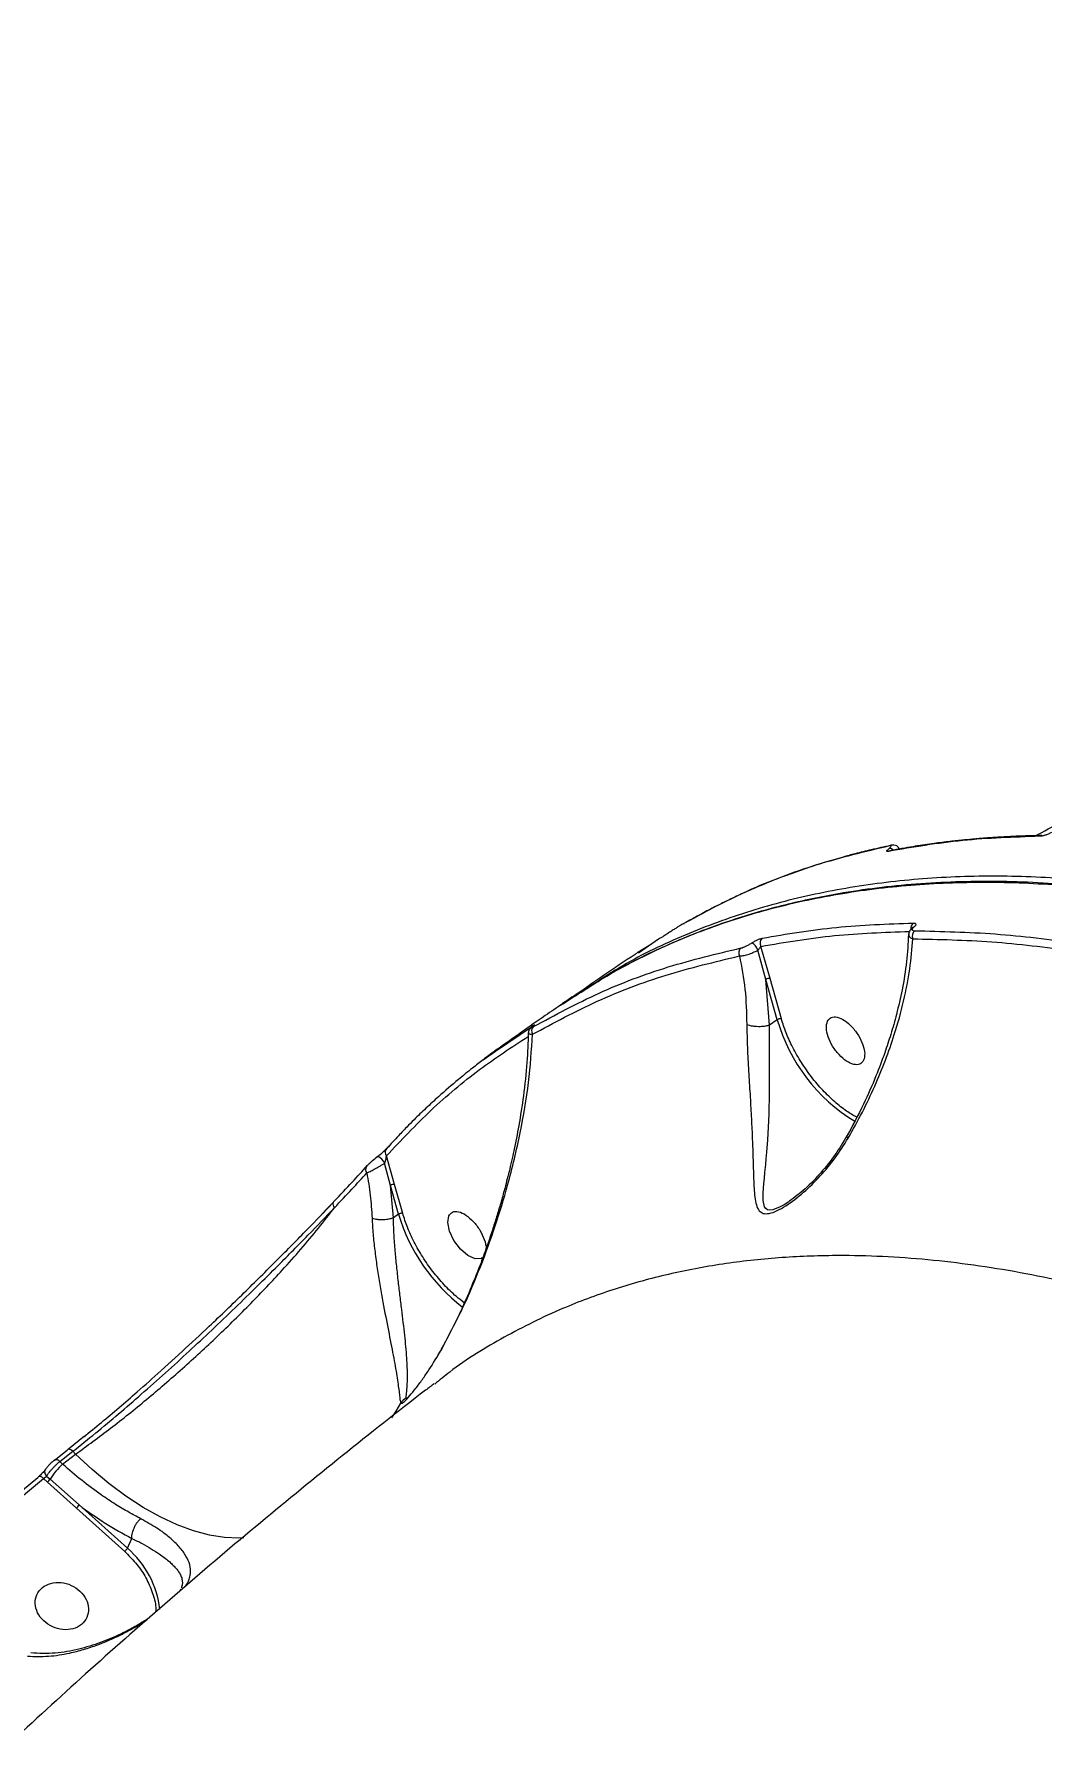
# Model space of a CAD drawing. Header units: millimetres. Extents: x -7083 to 7374, y -8368 to 7509.
# Drawn here: x 1382.3 to 1547.7, y -975.5 to -694.8 of the extents above; entities that cross this region are included whole.
import ezdxf

# ---------------------------------------------------------------- set-up
doc = ezdxf.new("R2010")
doc.units = ezdxf.units.MM
for name, color, linetype in [('DIKOM_ОБЪЕКТ', 7, 'Continuous'), ('DIKOM_РАЗМЕР_ЗОНА', 7, 'Continuous'), ('DIKOM_РАЗМЕР_ОБЪЕКТА', 7, 'Continuous')]:
    doc.layers.add(name, color=color, linetype=linetype)
doc.styles.add('style1', font='arial.ttf', dxfattribs={"width": 0.8})
doc.dimstyles.new('1-50', dxfattribs={"dimtxt": 300, "dimasz": 200, "dimexe": 100, "dimexo": 0, "dimgap": 100, "dimtad": 1, "dimtxsty": 'style1', "dimcen": 200, "dimclrd": 7, "dimclre": 7, "dimclrt": 7, "dimadec": 1, "dimazin": 2, "dimtfac": 1, "dimtmove": 0, "dimatfit": 2, "dimfxl": 0, "dimlwd": 25, "dimlwe": 18, "dimarcsym": 0})

# ---------------------------------------------------------------- blocks, each defined once
blk = doc.blocks.new('*D10')
at = {"layer": 'Defpoints', "color": 0, "transparency": 16777216}
for p in [(4593.55, 648.92), (-5583.43, 647.96), (4593.55, -5902.54)]:
    blk.add_point(p, dxfattribs=at)
at = {"layer": 'DIKOM_РАЗМЕР_ОБЪЕКТА', "color": 7, "lineweight": 18, "transparency": 16777216}
for p, q in [((4593.55, 648.92), (4593.55, -6002.54)), ((-5583.43, 647.96), (-5583.43, -6002.54))]:
    blk.add_line(p, q, dxfattribs=at)
at = {"layer": 'DIKOM_РАЗМЕР_ОБЪЕКТА', "color": 7, "lineweight": 25, "transparency": 16777216}
blk.add_line((-5383.43, -5902.54), (4393.55, -5902.54), dxfattribs=at)
at = {"layer": 'DIKOM_РАЗМЕР_ОБЪЕКТА', "color": 7, "transparency": 16777216}
for points in [[(-5383.43, -5869.2), (-5383.43, -5935.87), (-5583.43, -5902.54)], [(4393.55, -5869.2), (4393.55, -5935.87), (4593.55, -5902.54)]]:
    blk.add_solid(points, dxfattribs=at)
at = {"layer": 'DIKOM_РАЗМЕР_ОБЪЕКТА', "color": 7, "transparency": 16777216, "insert": (-226.13, -5649.37), "char_height": 300, "attachment_point": 5, "style": 'style1'}
blk.add_mtext('10150', dxfattribs=at)
blk = doc.blocks.new('*D11')
at = {"layer": 'Defpoints', "color": 0, "transparency": 16777216}
for p in [(-321.71, 5509.06), (-348.71, -4811.52), (5568.58, -4811.52)]:
    blk.add_point(p, dxfattribs=at)
at = {"layer": 'DIKOM_РАЗМЕР_ОБЪЕКТА', "color": 7, "lineweight": 18, "transparency": 16777216}
for p, q in [((-321.71, 5509.06), (5668.58, 5509.06)), ((-348.71, -4811.52), (5668.58, -4811.52))]:
    blk.add_line(p, q, dxfattribs=at)
at = {"layer": 'DIKOM_РАЗМЕР_ОБЪЕКТА', "color": 7, "lineweight": 25, "transparency": 16777216}
blk.add_line((5568.58, 5309.06), (5568.58, -4611.52), dxfattribs=at)
at = {"layer": 'DIKOM_РАЗМЕР_ОБЪЕКТА', "color": 7, "transparency": 16777216}
for points in [[(5535.25, 5309.06), (5601.91, 5309.06), (5568.58, 5509.06)], [(5535.25, -4611.52), (5601.91, -4611.52), (5568.58, -4811.52)]]:
    blk.add_solid(points, dxfattribs=at)
at = {"layer": 'DIKOM_РАЗМЕР_ОБЪЕКТА', "color": 7, "transparency": 16777216, "insert": (5315.31, 775.23), "char_height": 300, "attachment_point": 5, "rotation": 90, "style": 'style1'}
blk.add_mtext('10300', dxfattribs=at)
blk = doc.blocks.new('*D12')
at = {"layer": 'Defpoints', "color": 0, "transparency": 16777216}
for p in [(-621.71, 7509.06), (-373.6, -6811.53), (7273.89, -6811.53)]:
    blk.add_point(p, dxfattribs=at)
at = {"layer": 'DIKOM_РАЗМЕР_ЗОНА', "color": 7, "lineweight": 18, "transparency": 16777216}
for p, q in [((-621.71, 7509.06), (7373.89, 7509.06)), ((-373.6, -6811.53), (7373.89, -6811.53))]:
    blk.add_line(p, q, dxfattribs=at)
at = {"layer": 'DIKOM_РАЗМЕР_ЗОНА', "color": 7, "lineweight": 25, "transparency": 16777216}
blk.add_line((7273.89, 7309.06), (7273.89, -6611.53), dxfattribs=at)
at = {"layer": 'DIKOM_РАЗМЕР_ЗОНА', "color": 7, "transparency": 16777216}
for points in [[(7240.56, 7309.06), (7307.22, 7309.06), (7273.89, 7509.06)], [(7240.56, -6611.53), (7307.22, -6611.53), (7273.89, -6811.53)]]:
    blk.add_solid(points, dxfattribs=at)
at = {"layer": 'DIKOM_РАЗМЕР_ЗОНА', "color": 7, "transparency": 16777216, "insert": (7020.62, 1288.25), "char_height": 300, "attachment_point": 5, "rotation": 90, "style": 'style1'}
blk.add_mtext('14300', dxfattribs=at)
blk = doc.blocks.new('*D13')
at = {"layer": 'Defpoints', "color": 0, "transparency": 16777216}
for p in [(6593.53, 996.24), (-7083.43, 647.96), (6593.53, -8268.31)]:
    blk.add_point(p, dxfattribs=at)
at = {"layer": 'DIKOM_РАЗМЕР_ЗОНА', "color": 7, "lineweight": 18, "transparency": 16777216}
for p, q in [((6593.53, 996.24), (6593.53, -8368.31)), ((-7083.43, 647.96), (-7083.43, -8368.31))]:
    blk.add_line(p, q, dxfattribs=at)
at = {"layer": 'DIKOM_РАЗМЕР_ЗОНА', "color": 7, "lineweight": 25, "transparency": 16777216}
blk.add_line((-6883.43, -8268.31), (6393.53, -8268.31), dxfattribs=at)
at = {"layer": 'DIKOM_РАЗМЕР_ЗОНА', "color": 7, "transparency": 16777216}
for points in [[(-6883.43, -8234.97), (-6883.43, -8301.64), (-7083.43, -8268.31)], [(6393.53, -8234.97), (6393.53, -8301.64), (6593.53, -8268.31)]]:
    blk.add_solid(points, dxfattribs=at)
at = {"layer": 'DIKOM_РАЗМЕР_ЗОНА', "color": 7, "transparency": 16777216, "insert": (322.1, -8015.03), "char_height": 300, "attachment_point": 5, "style": 'style1'}
blk.add_mtext('13650', dxfattribs=at)

msp = doc.modelspace()

# ---------------------------------------------------------------- linework, layer by layer
at = {"layer": 'DIKOM_ОБЪЕКТ', "color": 7, "linetype": 'Continuous', "lineweight": 15}
for p, q in [((1483.667, -844.113), (1481.425, -845.5)), ((1484.807, -843.333), (1481.495, -845.598)), ((1503.105, -849.792), (1501.59, -844.493)), ((1502.419, -849.922), (1501.11, -845.099)), ((1503.006, -857.406), (1502.419, -849.922)), ((1504.278, -856.531), (1502.419, -849.922)), ((1504.964, -856.401), (1503.105, -849.792)), ((1470.284, -853.056), (1468.687, -854.197)), ((1469.073, -853.921), (1470.699, -852.912)), ((1470.669, -852.84), (1470.035, -853.234)), ((1470.641, -852.801), (1470.284, -853.056)), ((1458.038, -861.717), (1464.095, -857.575)), ((1503.002, -857.407), (1503.006, -857.406)), ((1504.278, -856.531), (1503.006, -857.406)), ((1456.002, -863.109), (1458.038, -861.717)), ((1458.382, -861.345), (1457.954, -861.662)), ((1440.229, -877.617), (1440.637, -877.201)), ((1440.794, -883.718), (1439.819, -880.092)), ((1441.481, -883.587), (1440.137, -878.885)), ((1441.296, -889.035), (1440.794, -883.718)), ((1442.129, -888.462), (1440.794, -883.718)), ((1442.816, -888.331), (1441.481, -883.587)), ((1431.402, -886.542), (1429.607, -888.419)), ((1441.293, -889.036), (1441.296, -889.035)), ((1442.129, -888.462), (1441.296, -889.035)), ((1406.634, -910.994), (1403.185, -914.129)), ((1449.23, -910.489), (1448.343, -912.017)), ((1449.156, -910.604), (1449.156, -910.69)), ((1390.596, -924.907), (1387.948, -927.029)), ((1385.596, -928.867), (1387.756, -927.167)), ((1386.523, -929.064), (1388.68, -927.366)), ((1386.523, -929.064), (1387.006, -929.497)), ((1387.006, -929.497), (1389.116, -927.836)), ((1389.116, -927.836), (1388.68, -927.366)), ((1357.01, -953.03), (1382.942, -931.645)), ((1357.737, -953.391), (1383.872, -931.838)), ((1383.872, -931.838), (1384.523, -932.422)), ((1384.368, -931.424), (1384.937, -931.934)), ((1384.937, -931.934), (1389.694, -936.175)), ((1384.523, -932.422), (1389.256, -936.709)), ((1389.256, -936.709), (1397.19, -943.816)), ((1389.694, -936.175), (1397.628, -943.283)), ((1397.628, -943.283), (1398.382, -941.674)), ((1398.382, -941.674), (1398.383, -941.67)), ((1406.4, -950), (1406.213, -950.306)), ((1406.361, -950.043), (1406.303, -950.158))]:
    msp.add_line(p, q, dxfattribs=at)
at = {"layer": 'DIKOM_ОБЪЕКТ', "color": 7, "linetype": 'Continuous', "lineweight": 15, "flags": 128}
for points in [[(1506.177, -886.421), (1505.443, -886.893), (1504.791, -887.258), (1503.562, -887.737), (1503.079, -887.788), (1502.69, -887.709), (1502.422, -887.529), (1502.219, -887.241), (1501.989, -886.226), (1501.986, -884.937), (1502.093, -883.457), (1502.18, -882.529), (1502.273, -881.583), (1502.398, -880.304), (1502.486, -879.347), (1502.58, -878.253), (1502.73, -876.223), (1502.848, -874.17), (1502.935, -872.023), (1503.007, -868.559), (1503.013, -864.89), (1503.001, -862.996), (1502.988, -861.141), (1503.002, -857.407), (1503.002, -857.407)], [(1440.229, -877.617), (1440.104, -877.728), (1440.061, -877.782)], [(1437.009, -880.479), (1436.893, -880.582), (1436.855, -880.627)], [(1438.641, -879.028), (1438.721, -878.98), (1438.724, -878.98)], [(1455.851, -895.576), (1455.678, -895.747), (1454.69, -895.788), (1453.497, -895.241), (1452.28, -894.189), (1451.225, -892.792), (1450.492, -891.262), (1450.194, -889.834), (1450.374, -888.723), (1450.374, -888.723)], [(1441.054, -921.872), (1441.746, -920.793), (1442.522, -919.446)], [(1385.596, -928.867), (1385.659, -928.789), (1385.694, -928.764)], [(1416.767, -941.566), (1415.924, -941.612), (1413.57, -941.522), (1411.08, -941.124), (1408.475, -940.421), (1405.78, -939.42), (1403.019, -938.13), (1400.218, -936.562), (1397.401, -934.731), (1394.595, -932.653), (1391.825, -930.348), (1389.116, -927.836)], [(1382.942, -931.645), (1383.005, -931.566), (1383.043, -931.538)], [(1384.267, -930.254), (1384.158, -930.357), (1384.109, -930.427)]]:
    msp.add_lwpolyline(points, dxfattribs=at)
at = {"layer": 'DIKOM_ОБЪЕКТ', "color": 7, "linetype": 'Continuous', "lineweight": 15}
for centre, radius, start, end in [((1523.084, -828.62), 0.725, 88.95636, 123.8953), ((1547.734, -827.015), 0.707, 92.51948, 124.42395), ((1522.946, -829.5), 0.724, 87.97018, 124.05332), ((1522.746, -829.318), 0.869, 45.58035, 99.04556), ((1489.062, -841.55), 0.763, 98.1964, 123.46674), ((1527.284, -841.517), 1.072, 128.06208, 189.02329), ((1527.554, -842.802), 1.118, 129.04148, 203.55179), ((1526.78, -841.725), 0.417, 95.91624, 128.5855), ((1499.006, -845.565), 1.049, 129.5052, 208.47546), ((1499.366, -845.599), 1.815, 15.97681, 66.17362), ((1502.503, -843.958), 1.058, 129.50862, 210.34664), ((1502.909, -850.631), 0.862, 76.84928, 124.68087), ((1464.552, -858.214), 0.785, 125.59342, 153.44326), ((1464.912, -858.385), 0.956, 129.61961, 214.72212), ((1532.11, -848.461), 28.979, 196.17012, 238.62869), ((1440.836, -878.283), 0.923, 147.14269, 220.75407), ((1437.611, -881.107), 0.895, 147.6087, 219.73072), ((1438.017, -880.771), 1.925, 20.63167, 68.45468), ((1441.285, -884.427), 0.862, 76.84928, 124.68087), ((1432.288, -886.769), 0.915, 165.81831, 222.72887), ((1431.824, -886.699), 0.45, 121.79722, 159.98327), ((1471.153, -879.672), 30.326, 196.84787, 232.39323), ((1444.648, -920.784), 2.512, 120.55559, 147.81262), ((1385.877, -929.553), 0.81, 37.11284, 103.05097), ((1387.998, -927.3), 0.276, 100.09467, 151.22546), ((1387.969, -927.944), 0.916, 39.12956, 91.24559), ((1383.225, -932.33), 0.812, 37.2545, 102.99842), ((1384.894, -930.756), 0.851, 157.2471, 231.81205), ((1383.053, -930.755), 2.223, 311.40439, 327.94424), ((1394.356, -937.832), 11.113, 131.40439, 147.94424), ((1387.922, -935.167), 2.038, 310.86607, 330.35744), ((1387.43, -955.159), 15.654, 6.83366, 49.34857)]:
    msp.add_arc(centre, radius, start, end, dxfattribs=at)
for points, knots in [([(1546.631, -826.341), (1548.047, -825.599), (1559.03, -819.846), (1580.159, -809.851), (1600.199, -801.101), (1610.22, -796.726)], [0, 0, 0, 0, 0.0688752, 0.5344376, 1, 1, 1, 1]), ([(1522.679, -828.018), (1518.658, -828.982), (1510.582, -830.918), (1499.205, -835.216), (1492.172, -839.009), (1488.641, -840.913)], [0, 0, 0, 0, 0.330661, 0.6639943, 1, 1, 1, 1]), ([(1522.882, -827.943), (1521.822, -828.172), (1519.863, -828.594), (1517.283, -829.24), (1515.238, -829.789), (1513.552, -830.271), (1510.407, -831.216), (1506.503, -832.542), (1502.014, -834.307), (1499.213, -835.526), (1497.181, -836.467), (1495.66, -837.196), (1493.75, -838.155), (1491.717, -839.223), (1490.343, -840.007), (1489.717, -840.364)], [0, 0, 0, 0, 0.0885935, 0.1637131, 0.2193827, 0.2640167, 0.3095669, 0.4934572, 0.6106959, 0.7188484, 0.754192, 0.8023208, 0.8635139, 0.9377993, 1, 1, 1, 1]), ([(1547.334, -826.432), (1543.089, -826.576), (1534.557, -826.867), (1526.56, -828.22), (1522.541, -828.9)], [0, 0, 0, 0, 0.4975628, 1, 1, 1, 1]), ([(1522.609, -828.46), (1522.711, -828.378), (1522.914, -828.216), (1523.001, -828.06), (1522.936, -827.982), (1522.765, -828.006), (1522.679, -828.018)], [0, 0, 0, 0, 0.249699, 0.4996493, 0.7496631, 1, 1, 1, 1]), ([(1524.386, -828.617), (1524.335, -828.501), (1524.222, -828.247), (1523.887, -827.987), (1523.442, -827.848), (1523.113, -827.888), (1522.946, -827.908)], [0, 0, 0, 0, 0.2081397, 0.4559492, 0.7252663, 1, 1, 1, 1]), ([(1547.632, -826.319), (1546.757, -826.335), (1545.063, -826.365), (1542.693, -826.461), (1540.625, -826.572), (1538.916, -826.687), (1537.518, -826.796), (1536.109, -826.917), (1534.411, -827.082), (1532.196, -827.328), (1529.513, -827.676), (1526.375, -828.148), (1524.159, -828.557), (1522.972, -828.777)], [0, 0, 0, 0, 0.1023343, 0.1982181, 0.2802579, 0.3484697, 0.4028628, 0.4484206, 0.5187377, 0.6090322, 0.7193174, 0.8496227, 1, 1, 1, 1]), ([(1549.296, -825.799), (1549.213, -825.845), (1549.046, -825.94), (1548.678, -826.11), (1548.213, -826.279), (1547.711, -826.405), (1547.46, -826.423), (1547.334, -826.432)], [0, 0, 0, 0, 0.1235688, 0.2504438, 0.5001559, 0.749998, 1, 1, 1, 1]), ([(1522.541, -828.9), (1522.457, -828.911), (1522.288, -828.932), (1522.223, -828.854), (1522.31, -828.699), (1522.509, -828.54), (1522.609, -828.46)], [0, 0, 0, 0, 0.2503424, 0.5003489, 0.7502802, 1, 1, 1, 1]), ([(1931.362, -1164.913), (1930.208, -1162.724), (1928.066, -1158.661), (1925.03, -1153.057), (1922.475, -1148.414), (1920.367, -1144.64), (1918.542, -1141.405), (1916.813, -1138.373), (1915.047, -1135.306), (1910.031, -1126.682), (1901.951, -1113.292), (1890.468, -1095.335), (1878.465, -1077.544), (1865.461, -1059.314), (1851.418, -1040.746), (1836.93, -1022.668), (1822.044, -1005.139), (1806.814, -988.225), (1791.279, -971.961), (1775.482, -956.399), (1759.463, -941.577), (1743.283, -927.552), (1726.993, -914.37), (1710.655, -902.077), (1694.306, -890.705), (1677.996, -880.283), (1661.763, -870.84), (1645.67, -862.413), (1630.622, -855.427), (1617.176, -849.937), (1604.824, -845.5), (1592.852, -841.802), (1580.782, -838.73), (1568.096, -836.207), (1554.8, -834.436), (1541.026, -833.67), (1527.773, -834.036), (1516.146, -835.408), (1506.019, -837.469), (1497.266, -839.947), (1490.728, -842.363), (1486.181, -844.324), (1483.475, -845.58), (1480.794, -846.916), (1478.108, -848.346), (1475.372, -849.921), (1472.34, -851.718), (1470.193, -853.139), (1469.052, -853.894)], [0, 0, 0, 0, 0.0099833, 0.0185335, 0.0256247, 0.0312471, 0.0358516, 0.0404866, 0.0451963, 0.0499807, 0.0802814, 0.1073368, 0.1343917, 0.1651354, 0.1958932, 0.2267021, 0.2574474, 0.2881915, 0.3189356, 0.34968, 0.3804363, 0.4112488, 0.4419968, 0.4727433, 0.5034903, 0.5342375, 0.5649947, 0.5958122, 0.6265663, 0.6523526, 0.6749677, 0.700312, 0.7249782, 0.7495898, 0.7804162, 0.8111796, 0.8419397, 0.8727013, 0.8956723, 0.9186441, 0.9416303, 0.949386, 0.9571499, 0.9649162, 0.9728523, 0.9810016, 0.9899016, 1, 1, 1, 1]), ([(1932.431, -1164.292), (1929.073, -1158.001), (1922.351, -1145.41), (1911.521, -1126.676), (1900.166, -1108.099), (1888.26, -1089.739), (1875.848, -1071.644), (1862.955, -1053.867), (1849.618, -1036.458), (1835.869, -1019.467), (1821.746, -1002.942), (1808.916, -988.738), (1797.491, -976.667), (1787.537, -966.541), (1777.38, -956.605), (1767.03, -946.88), (1756.498, -937.388), (1745.796, -928.153), (1733.465, -917.984), (1719.464, -907.082), (1703.778, -895.716), (1687.896, -885.076), (1671.864, -875.228), (1659.329, -868.243), (1650.307, -863.568), (1644.792, -860.823), (1639.28, -858.192), (1633.773, -855.677), (1628.273, -853.282), (1622.782, -851.008), (1614.078, -847.592), (1602.226, -843.436), (1587.849, -839.309), (1574.115, -836.25), (1561.037, -834.184), (1548.223, -833.047), (1535.718, -832.868), (1523.565, -833.671), (1511.813, -835.486), (1500.496, -838.316), (1489.707, -842.246), (1481.061, -846.238), (1476.286, -849.312), (1474.681, -850.345)], [0, 0, 0, 0, 0.0290747, 0.058199, 0.0873731, 0.1165968, 0.1458703, 0.1751934, 0.2045662, 0.2339887, 0.2634608, 0.2929827, 0.312564, 0.3323498, 0.35234, 0.3725347, 0.3929338, 0.4135373, 0.4343453, 0.4638182, 0.4936918, 0.5239661, 0.5546409, 0.5857164, 0.5964137, 0.6071525, 0.6179326, 0.6287541, 0.639617, 0.6505213, 0.661467, 0.6917779, 0.7224017, 0.7505137, 0.7788843, 0.8075136, 0.8364015, 0.865548, 0.8949531, 0.9246168, 0.9545392, 0.9847202, 1, 1, 1, 1]), ([(1470.699, -852.912), (1473.17, -851.309), (1478.809, -847.65), (1488.386, -843.166), (1499.209, -839.258), (1510.546, -836.433), (1522.323, -834.632), (1534.5, -833.844), (1547.031, -834.041), (1559.869, -835.198), (1572.971, -837.285), (1586.293, -840.272), (1599.792, -844.125), (1613.427, -848.811), (1627.159, -854.294), (1640.947, -860.537), (1652.335, -866.281), (1661.255, -871.11), (1667.693, -874.745), (1674.118, -878.519), (1680.525, -882.428), (1686.911, -886.467), (1693.273, -890.632), (1701.35, -896.098), (1711.117, -903.011), (1722.534, -911.545), (1735.16, -921.481), (1748.929, -932.955), (1763.751, -946.1), (1778.221, -959.709), (1792.31, -973.722), (1804.998, -987.038), (1816.379, -999.546), (1826.554, -1011.182), (1836.55, -1023.069), (1846.352, -1035.19), (1855.948, -1047.527), (1865.325, -1060.062), (1875.686, -1074.468), (1886.897, -1090.815), (1898.785, -1109.152), (1910.123, -1127.705), (1920.938, -1146.415), (1927.651, -1158.99), (1931.005, -1165.272)], [0, 0, 0, 0, 0.0233976, 0.0533818, 0.0831084, 0.1125775, 0.141789, 0.170743, 0.1994394, 0.2278783, 0.2560596, 0.2839834, 0.3116496, 0.3390582, 0.3662093, 0.3931029, 0.4197388, 0.4321004, 0.4443986, 0.4566334, 0.4688047, 0.4809126, 0.4929572, 0.5049383, 0.5267379, 0.5483245, 0.5696979, 0.5984985, 0.626903, 0.6549111, 0.682523, 0.7097387, 0.7306338, 0.7515041, 0.7723495, 0.79317, 0.8139657, 0.8347365, 0.8554824, 0.8844834, 0.9134356, 0.9423391, 0.9711939, 1, 1, 1, 1]), ([(1486.767, -842.087), (1486.667, -842.153), (1486.466, -842.285), (1486.056, -842.549), (1485.599, -842.839), (1485.144, -843.125), (1484.919, -843.264), (1484.807, -843.333)], [0, 0, 0, 0, 0.1256121, 0.2512712, 0.5014295, 0.7510934, 1, 1, 1, 1]), ([(1488.641, -840.913), (1488.533, -840.977), (1488.316, -841.105), (1487.882, -841.372), (1487.445, -841.648), (1487.054, -841.899), (1486.863, -842.025), (1486.767, -842.087)], [0, 0, 0, 0, 0.2489023, 0.4985243, 0.7487118, 0.8743159, 1, 1, 1, 1]), ([(1501.59, -844.493), (1505.578, -843.816), (1513.45, -842.48), (1521.847, -842.191), (1525.99, -842.048)], [0, 0, 0, 0, 0.5067033, 1, 1, 1, 1]), ([(1501.83, -843.142), (1505.848, -842.462), (1513.846, -841.109), (1522.378, -840.818), (1526.623, -840.673)], [0, 0, 0, 0, 0.5024373, 1, 1, 1, 1]), ([(1526.52, -841.399), (1526.431, -841.477), (1526.247, -841.639), (1526.038, -841.92), (1525.884, -842.231), (1525.858, -842.447), (1525.845, -842.558)], [0, 0, 0, 0, 0.2266347, 0.4708713, 0.7297871, 1, 1, 1, 1]), ([(1526.737, -841.31), (1526.683, -841.357), (1526.573, -841.452), (1526.443, -841.622), (1526.41, -841.79), (1526.546, -841.912), (1526.748, -841.926), (1526.85, -841.934)], [0, 0, 0, 0, 0.1239134, 0.2503345, 0.4996289, 0.7493604, 1, 1, 1, 1]), ([(1526.623, -840.673), (1526.727, -840.679), (1526.934, -840.692), (1527.073, -840.816), (1527.039, -840.989), (1526.906, -841.164), (1526.793, -841.262), (1526.737, -841.31)], [0, 0, 0, 0, 0.2506051, 0.5003198, 0.7496709, 0.8764176, 1, 1, 1, 1]), ([(1526.85, -841.934), (1531.224, -842.033), (1539.922, -842.232), (1553.472, -843.87), (1567.2, -846.359), (1576.592, -848.853), (1581.259, -850.093)], [0, 0, 0, 0, 0.2544898, 0.5059863, 0.7544897, 1, 1, 1, 1]), ([(1464.302, -857.649), (1467.833, -855.745), (1474.866, -851.952), (1486.242, -847.655), (1494.317, -845.719), (1498.338, -844.756)], [0, 0, 0, 0, 0.3360057, 0.669339, 1, 1, 1, 1]), ([(1498.338, -844.756), (1498.448, -844.727), (1498.668, -844.669), (1499.124, -844.478), (1499.627, -844.228), (1499.942, -844.035), (1500.099, -843.938)], [0, 0, 0, 0, 0.2500976, 0.5000335, 0.7500505, 1, 1, 1, 1]), ([(1500.099, -843.938), (1500.253, -843.843), (1500.561, -843.654), (1501.056, -843.409), (1501.504, -843.224), (1501.721, -843.169), (1501.83, -843.142)], [0, 0, 0, 0, 0.2502644, 0.5000223, 0.7499123, 1, 1, 1, 1]), ([(1501.11, -845.099), (1501.134, -845.078), (1501.184, -845.034), (1501.284, -844.932), (1501.401, -844.793), (1501.516, -844.632), (1501.565, -844.54), (1501.59, -844.493)], [0, 0, 0, 0, 0.1023863, 0.2116978, 0.4523526, 0.7193728, 1, 1, 1, 1]), ([(1525.815, -842.564), (1525.742, -844.022), (1525.597, -846.926), (1524.865, -851.354), (1523.955, -855.37), (1522.972, -858.832), (1521.864, -862.205), (1520.413, -866.025), (1518.387, -870.677), (1516.584, -874.021), (1515.607, -875.831)], [0, 0, 0, 0, 0.1473882, 0.2934582, 0.4157545, 0.513253, 0.6012766, 0.7109146, 0.8434971, 1, 1, 1, 1]), ([(1515.929, -875.965), (1516.724, -874.543), (1518.309, -871.707), (1520.324, -867.426), (1522.078, -863.173), (1523.713, -858.488), (1525.101, -853.451), (1526.141, -848.159), (1526.4, -844.882), (1526.529, -843.249)], [0, 0, 0, 0, 0.1250849, 0.2495036, 0.3737833, 0.4989457, 0.6668146, 0.8338975, 1, 1, 1, 1]), ([(1525.876, -842.57), (1525.866, -842.608), (1525.823, -842.789), (1526.036, -843.042), (1526.366, -843.18), (1526.529, -843.249)], [0, 0, 0, 0, 0.1180978, 0.5636962, 1, 1, 1, 1]), ([(1526.529, -843.249), (1530.822, -843.345), (1539.395, -843.536), (1552.818, -845.14), (1566.582, -847.613), (1576.065, -850.128), (1580.813, -851.387)], [0, 0, 0, 0, 0.2503497, 0.499999, 0.7496488, 1, 1, 1, 1]), ([(1464.126, -858.93), (1467.622, -857.044), (1474.608, -853.274), (1485.951, -848.976), (1494.037, -847.036), (1498.084, -846.066)], [0, 0, 0, 0, 0.333511, 0.6664883, 1, 1, 1, 1]), ([(1481.431, -845.501), (1481.272, -845.606), (1477.638, -847.989), (1474.071, -850.462), (1470.66, -852.827)], [0, 0, 0, 0, 0.0438458, 1, 1, 1, 1]), ([(1498.084, -846.066), (1498.277, -846.06), (1498.666, -846.049), (1499.459, -845.849), (1500.322, -845.53), (1500.846, -845.244), (1501.11, -845.099)], [0, 0, 0, 0, 0.2456665, 0.4929123, 0.743924, 1, 1, 1, 1]), ([(1498.084, -846.066), (1498.433, -847.866), (1499.134, -851.474), (1499.234, -855.357), (1499.284, -857.302)], [0, 0, 0, 0, 0.4991463, 1, 1, 1, 1]), ([(1469.067, -853.913), (1468.112, -854.56), (1464.519, -856.995), (1460.994, -859.52), (1458.406, -861.375)], [0, 0, 0, 0, 0.2656528, 1, 1, 1, 1]), ([(1463.42, -858.655), (1463.37, -860.268), (1463.267, -863.633), (1462.695, -868.759), (1461.944, -873.617), (1461.129, -877.772), (1460.311, -881.351), (1459.549, -884.319), (1458.827, -886.896), (1458.152, -889.144), (1457.424, -891.423), (1456.546, -894.002), (1455.389, -897.16), (1453.813, -901.074), (1451.781, -905.655), (1450.05, -908.9), (1449.145, -910.598)], [0, 0, 0, 0, 0.1043649, 0.2177178, 0.3146892, 0.3956326, 0.4612652, 0.5212561, 0.5647955, 0.6068819, 0.6474354, 0.6919543, 0.749884, 0.8213549, 0.9065396, 1, 1, 1, 1]), ([(1449.156, -910.69), (1450.363, -908.415), (1452.769, -903.879), (1455.637, -897.065), (1458.083, -890.329), (1460.317, -882.955), (1462.195, -875.056), (1463.608, -866.735), (1463.953, -861.534), (1464.126, -858.93)], [0, 0, 0, 0, 0.1246301, 0.2485526, 0.3731639, 0.4988938, 0.6657639, 0.8326465, 1, 1, 1, 1]), ([(1464.173, -857.623), (1464.074, -857.697), (1463.886, -857.836), (1463.736, -857.976), (1463.653, -858.074), (1463.598, -858.161), (1463.576, -858.2), (1463.55, -858.251), (1463.517, -858.323), (1463.469, -858.471), (1463.46, -858.583), (1463.453, -858.66)], [0, 0, 0, 0, 0.2665396, 0.5047543, 0.6621503, 0.7070613, 0.7248852, 0.7411891, 0.8029834, 0.8645122, 1, 1, 1, 1]), ([(1463.491, -858.66), (1463.482, -858.696), (1463.451, -858.826), (1463.677, -858.92), (1463.978, -858.927), (1464.126, -858.93)], [0, 0, 0, 0, 0.1630531, 0.5872545, 1, 1, 1, 1]), ([(1464.197, -857.607), (1464.136, -857.652), (1464.008, -857.746), (1463.885, -857.848), (1463.882, -857.875), (1464.028, -857.806), (1464.211, -857.701), (1464.302, -857.649)], [0, 0, 0, 0, 0.1200366, 0.2505904, 0.5002672, 0.749776, 1, 1, 1, 1]), ([(1464.095, -857.575), (1464.189, -857.518), (1464.378, -857.404), (1464.526, -857.329), (1464.522, -857.357), (1464.395, -857.461), (1464.261, -857.56), (1464.197, -857.607)], [0, 0, 0, 0, 0.2502526, 0.4996962, 0.7493792, 0.8805436, 1, 1, 1, 1]), ([(1499.284, -857.302), (1499.307, -858.559), (1499.353, -861.064), (1499.583, -864.985), (1499.819, -868.791), (1500.03, -872.418), (1500.189, -875.792), (1500.296, -878.896), (1500.372, -881.719), (1500.452, -883.956), (1500.593, -885.682), (1500.824, -886.966), (1501.238, -887.89), (1501.934, -888.381), (1502.922, -888.401), (1504.235, -887.933), (1506.163, -886.834), (1508.626, -884.93), (1511.358, -882.238), (1513.852, -879.264), (1515.237, -877.063), (1515.929, -875.965)], [0, 0, 0, 0, 0.0612775, 0.1220549, 0.1831424, 0.2440309, 0.3054807, 0.3666224, 0.428209, 0.490563, 0.5320963, 0.5739533, 0.6168028, 0.6493337, 0.6821381, 0.7149941, 0.7475591, 0.8115834, 0.8750358, 0.9376173, 1, 1, 1, 1]), ([(1499.284, -857.302), (1499.422, -857.355), (1499.7, -857.461), (1500.266, -857.566), (1500.873, -857.621), (1501.61, -857.627), (1502.368, -857.562), (1502.816, -857.453), (1503.002, -857.407)], [0, 0, 0, 0, 0.1574844, 0.3155176, 0.4672064, 0.6068426, 0.8365709, 1, 1, 1, 1]), ([(1517.317, -872.547), (1516.763, -872.226), (1515.566, -871.531), (1513.686, -870.028), (1511.743, -868.146), (1509.89, -865.958), (1508.22, -863.575), (1506.816, -861.118), (1505.697, -858.695), (1505.205, -857.154), (1504.964, -856.401)], [0, 0, 0, 0, 0.1079035, 0.2332139, 0.3625999, 0.4941241, 0.6256484, 0.7550343, 0.8803447, 1, 1, 1, 1]), ([(1457.954, -861.662), (1457.3, -862.139), (1456.035, -863.061), (1454.415, -864.364), (1453.09, -865.415), (1451.209, -866.95), (1449.401, -868.509), (1447.642, -870.109), (1446.63, -871.054), (1445.644, -871.998), (1444.597, -873.026), (1443.35, -874.287), (1441.772, -875.934), (1440.62, -877.212), (1439.979, -877.922)], [0, 0, 0, 0, 0.0948802, 0.183301, 0.2476259, 0.3073169, 0.4885101, 0.5469485, 0.604833, 0.6614875, 0.7171964, 0.7876578, 0.881908, 1, 1, 1, 1]), ([(1440.137, -878.885), (1442.541, -876.336), (1447.35, -871.236), (1455.123, -864.698), (1460.698, -861.038), (1463.393, -859.269)], [0, 0, 0, 0, 0.3406697, 0.6813873, 1, 1, 1, 1]), ([(1515.711, -875.608), (1515.093, -876.642), (1513.813, -878.783), (1511.484, -881.662), (1508.943, -884.32), (1507.143, -885.692), (1506.264, -886.361)], [0, 0, 0, 0, 0.2432508, 0.503978, 0.7580715, 1, 1, 1, 1]), ([(1515.729, -875.624), (1515.724, -875.661), (1515.714, -875.736), (1515.857, -875.888), (1515.929, -875.965)], [0, 0, 0, 0, 0.4958657, 1, 1, 1, 1]), ([(1438.641, -879.028), (1438.722, -878.967), (1438.888, -878.841), (1439.222, -878.569), (1439.577, -878.262), (1439.782, -878.066), (1439.87, -877.982)], [0, 0, 0, 0, 0.1781823, 0.3648748, 0.7270478, 1, 1, 1, 1]), ([(1440.064, -877.778), (1439.987, -877.861), (1439.835, -878.026), (1439.508, -878.335), (1439.187, -878.615), (1438.917, -878.834), (1438.787, -878.932), (1438.724, -878.98)], [0, 0, 0, 0, 0.2642476, 0.5225286, 0.7689831, 0.8864227, 1, 1, 1, 1]), ([(1437.649, -879.863), (1437.631, -879.879), (1437.44, -880.043), (1437.154, -880.316), (1436.954, -880.524), (1436.855, -880.627)], [0, 0, 0, 0, 0.0525836, 0.5298919, 1, 1, 1, 1]), ([(1436.923, -881.679), (1437.094, -881.603), (1437.439, -881.45), (1438.153, -881.083), (1438.833, -880.7), (1439.404, -880.357), (1439.679, -880.181), (1439.819, -880.092)], [0, 0, 0, 0, 0.2361903, 0.4770187, 0.7295239, 0.8628932, 1, 1, 1, 1]), ([(1437.248, -880.232), (1437.266, -880.214), (1437.38, -880.095), (1437.677, -879.821), (1438.061, -879.487), (1438.396, -879.215), (1438.561, -879.089), (1438.641, -879.028)], [0, 0, 0, 0, 0.0586042, 0.3720727, 0.68555, 0.8468782, 1, 1, 1, 1]), ([(1438.261, -879.344), (1438.214, -879.381), (1437.996, -879.557), (1437.802, -879.728), (1437.649, -879.863)], [0, 0, 0, 0, 0.2135625, 1, 1, 1, 1]), ([(1438.724, -878.98), (1438.623, -879.057), (1438.469, -879.173), (1438.314, -879.3), (1438.261, -879.344)], [0, 0, 0, 0, 0.6561351, 1, 1, 1, 1]), ([(1439.819, -880.092), (1439.831, -880.077), (1439.857, -880.044), (1439.906, -879.964), (1439.986, -879.793), (1440.102, -879.401), (1440.122, -879.097), (1440.137, -878.885)], [0, 0, 0, 0, 0.0396849, 0.0832792, 0.1840166, 0.4287411, 1, 1, 1, 1]), ([(1431.616, -887.389), (1432.596, -886.35), (1434.556, -884.272), (1436.134, -882.543), (1436.923, -881.679)], [0, 0, 0, 0, 0.4999949, 1, 1, 1, 1]), ([(1436.923, -881.679), (1437.137, -882.887), (1437.564, -885.298), (1437.71, -887.837), (1437.783, -889.103)], [0, 0, 0, 0, 0.5010559, 1, 1, 1, 1]), ([(1406.617, -910.97), (1408.102, -909.599), (1411.554, -906.412), (1416.808, -901.338), (1422.222, -895.976), (1427.15, -890.963), (1429.941, -888.039), (1431.289, -886.626)], [0, 0, 0, 0, 0.1607766, 0.3737011, 0.5875559, 0.800747, 1, 1, 1, 1]), ([(1388.68, -927.366), (1389.918, -926.38), (1392.358, -924.437), (1396.134, -921.28), (1399.973, -917.971), (1403.853, -914.524), (1407.728, -910.986), (1411.551, -907.411), (1415.298, -903.829), (1418.946, -900.271), (1422.997, -896.246), (1427.369, -891.817), (1430.201, -888.864), (1431.616, -887.389)], [0, 0, 0, 0, 0.0861061, 0.1697268, 0.2508704, 0.3366074, 0.4198739, 0.5006844, 0.585479, 0.6687211, 0.7504334, 0.8753145, 1, 1, 1, 1]), ([(1389.116, -927.836), (1391.023, -926.453), (1394.823, -923.696), (1400.766, -918.911), (1406.672, -913.828), (1412.441, -908.51), (1417.968, -903.066), (1422.519, -898.255), (1426.165, -894.142), (1429.064, -890.695), (1430.759, -888.5), (1431.616, -887.389)], [0, 0, 0, 0, 0.12647, 0.2520609, 0.3767757, 0.5006175, 0.6245229, 0.7502833, 0.8314679, 0.9147066, 1, 1, 1, 1]), ([(1437.783, -889.103), (1437.933, -889.147), (1438.232, -889.233), (1438.788, -889.302), (1439.359, -889.325), (1440.034, -889.297), (1440.716, -889.206), (1441.123, -889.086), (1441.293, -889.036)], [0, 0, 0, 0, 0.1605375, 0.3193964, 0.4704729, 0.6089386, 0.8370371, 1, 1, 1, 1]), ([(1437.783, -889.103), (1437.832, -889.968), (1437.929, -891.687), (1438.216, -894.365), (1438.575, -897.042), (1439.133, -900.565), (1439.911, -904.773), (1440.805, -909.267), (1441.54, -913.087), (1442.046, -916.167), (1442.272, -918.033), (1442.388, -919.072), (1442.477, -919.32), (1442.522, -919.446)], [0, 0, 0, 0, 0.0630761, 0.1253664, 0.1878496, 0.2506004, 0.3753025, 0.4992267, 0.6238318, 0.7485404, 0.8739125, 0.936527, 1, 1, 1, 1]), ([(1443.371, -918.621), (1443.377, -918.529), (1443.389, -918.343), (1443.445, -917.881), (1443.489, -917.437), (1443.519, -917.072), (1443.537, -916.832), (1443.554, -916.559), (1443.57, -916.218), (1443.589, -915.715), (1443.6, -914.869), (1443.577, -913.633), (1443.493, -912.021), (1443.352, -910.259), (1443.159, -908.32), (1442.926, -906.278), (1442.655, -904.046), (1442.367, -901.718), (1442.071, -899.239), (1441.793, -896.71), (1441.551, -894.11), (1441.365, -891.529), (1441.317, -889.86), (1441.293, -889.036)], [0, 0, 0, 0, 0.0401947, 0.0817342, 0.124886, 0.1385899, 0.1535538, 0.1697781, 0.1872631, 0.2113074, 0.2500463, 0.3125083, 0.3749584, 0.4400987, 0.5000045, 0.5638769, 0.6243678, 0.6883352, 0.7495449, 0.8133088, 0.8748019, 0.9382308, 1, 1, 1, 1]), ([(1452.914, -902.991), (1452.463, -902.65), (1451.344, -901.803), (1449.594, -900.066), (1447.741, -897.89), (1446.071, -895.505), (1444.667, -893.048), (1443.548, -890.626), (1443.056, -889.084), (1442.816, -888.331)], [0, 0, 0, 0, 0.102068, 0.253583, 0.4076017, 0.5616204, 0.7131354, 0.8598785, 1, 1, 1, 1]), ([(1450.374, -888.723), (1450.558, -888.475), (1450.925, -887.978), (1451.965, -887.964), (1453.183, -888.518), (1454.43, -889.597), (1455.522, -891.038), (1456.238, -892.578), (1456.554, -893.711), (1456.473, -894.131), (1456.462, -894.189)], [0, 0, 0, 0, 0.1396969, 0.2793938, 0.4190908, 0.5587877, 0.6984846, 0.8381815, 0.9778784, 1, 1, 1, 1]), ([(1841.193, -1147.373), (1838.224, -1142.644), (1832.276, -1133.173), (1822.931, -1119.178), (1813.275, -1105.344), (1803.295, -1091.715), (1793.661, -1079.158), (1784.429, -1067.626), (1775.645, -1057.064), (1766.645, -1046.653), (1757.439, -1036.414), (1748.037, -1026.365), (1738.611, -1016.695), (1729.172, -1007.398), (1719.73, -998.471), (1710.123, -989.766), (1700.362, -981.303), (1690.461, -973.105), (1681.068, -965.695), (1672.209, -959.02), (1663.901, -953.027), (1655.523, -947.253), (1647.082, -941.711), (1638.587, -936.415), (1630.048, -931.377), (1619.724, -925.636), (1607.623, -919.457), (1593.8, -913.194), (1579.999, -907.768), (1568.266, -903.894), (1558.559, -901.191), (1550.823, -899.341), (1543.148, -897.819), (1535.547, -896.634), (1528.03, -895.796), (1520.609, -895.313), (1512.527, -895.181), (1503.857, -895.556), (1494.696, -896.619), (1485.808, -898.347), (1477.223, -900.757), (1468.356, -904.064), (1459.402, -908.536), (1452.437, -912.737), (1448.884, -915.673), (1448.07, -916.346)], [0, 0, 0, 0, 0.0261267, 0.0523369, 0.0786302, 0.1050066, 0.1314656, 0.153025, 0.1747518, 0.196646, 0.2187074, 0.240936, 0.2633316, 0.2847553, 0.3063907, 0.3282378, 0.3502966, 0.3725669, 0.3950488, 0.4134582, 0.4320319, 0.45077, 0.4696725, 0.4887393, 0.5079704, 0.5273659, 0.5588091, 0.5906917, 0.623014, 0.6557761, 0.6746963, 0.6937602, 0.7129679, 0.7323192, 0.7518143, 0.7714532, 0.7912359, 0.8173946, 0.8437497, 0.8703011, 0.8970489, 0.9239934, 0.9569743, 0.990134, 1, 1, 1, 1]), ([(1442.522, -919.446), (1442.584, -919.474), (1442.708, -919.53), (1443.179, -919.146), (1443.957, -918.291), (1444.959, -917.049), (1446.037, -915.598), (1447.477, -913.526), (1448.487, -911.821), (1449.156, -910.69)], [0, 0, 0, 0, 0.1253188, 0.2522418, 0.3796562, 0.5064188, 0.6312849, 0.7556112, 1, 1, 1, 1]), ([(1390.457, -924.982), (1391.422, -924.207), (1394.249, -921.938), (1398.543, -918.262), (1401.829, -915.307), (1403.127, -914.14)], [0, 0, 0, 0, 0.2387308, 0.6992246, 1, 1, 1, 1]), ([(1448.002, -916.258), (1447.524, -916.621), (1442.422, -920.489), (1432.886, -928.083), (1419.416, -939.051), (1406.181, -950.266), (1393.16, -961.694), (1380.363, -973.34), (1367.791, -985.198), (1355.448, -997.266), (1343.338, -1009.541), (1331.464, -1022.019), (1319.825, -1034.696), (1308.441, -1047.579), (1299.152, -1058.405), (1293.751, -1065.008), (1291.975, -1067.181)], [0, 0, 0, 0, 0.0082356, 0.0879163, 0.1675418, 0.2471134, 0.3266328, 0.4061019, 0.4855227, 0.5648974, 0.6442284, 0.7235182, 0.8027697, 0.8819857, 0.9611693, 1, 1, 1, 1]), ([(1443.742, -918.504), (1443.633, -918.601), (1443.384, -918.824), (1443.376, -918.694), (1443.371, -918.621)], [0, 0, 0, 0, 0.4378568, 1, 1, 1, 1]), ([(1384.368, -931.424), (1384.47, -931.272), (1384.637, -931.023), (1384.973, -930.608), (1385.306, -930.227), (1385.668, -929.847), (1386.085, -929.439), (1386.358, -929.205), (1386.523, -929.064)], [0, 0, 0, 0, 0.2128345, 0.3471929, 0.4999533, 0.6577679, 0.7938232, 1, 1, 1, 1]), ([(1385.694, -928.764), (1385.549, -928.882), (1385.331, -929.06), (1385.109, -929.282), (1385.036, -929.356)], [0, 0, 0, 0, 0.6671725, 1, 1, 1, 1]), ([(1384.109, -930.426), (1384.049, -930.51), (1383.929, -930.677), (1383.654, -930.981), (1383.344, -931.288), (1383.142, -931.456), (1383.04, -931.54)], [0, 0, 0, 0, 0.2472619, 0.4964574, 0.7471531, 1, 1, 1, 1]), ([(1383.872, -931.838), (1383.909, -931.813), (1383.971, -931.772), (1384.066, -931.7), (1384.148, -931.634), (1384.225, -931.567), (1384.303, -931.494), (1384.343, -931.45), (1384.368, -931.424)], [0, 0, 0, 0, 0.208668, 0.3440907, 0.500033, 0.6556582, 0.7909646, 1, 1, 1, 1]), ([(1385.036, -929.356), (1384.96, -929.429), (1384.734, -929.647), (1384.389, -930.038), (1384.203, -930.297), (1384.109, -930.426)], [0, 0, 0, 0, 0.1997012, 0.5986307, 1, 1, 1, 1]), ([(1399.813, -938.425), (1399.162, -938.081), (1397.792, -937.358), (1395.623, -936.054), (1393.036, -934.337), (1390.114, -932.176), (1388.042, -930.39), (1387.006, -929.497)], [0, 0, 0, 0, 0.1510775, 0.3182029, 0.5013749, 0.7506841, 1, 1, 1, 1]), ([(1389.694, -936.175), (1391.131, -937.213), (1394.019, -939.298), (1396.923, -940.879), (1398.382, -941.674)], [0, 0, 0, 0, 0.4974038, 1, 1, 1, 1]), ([(1398.383, -941.67), (1398.376, -941.502), (1398.36, -941.101), (1398.514, -940.447), (1398.768, -939.817), (1399.055, -939.297), (1399.411, -938.803), (1399.678, -938.551), (1399.813, -938.425)], [0, 0, 0, 0, 0.1646922, 0.3937885, 0.5323437, 0.6830611, 0.840996, 1, 1, 1, 1]), ([(1407.194, -949.474), (1407.32, -949.274), (1407.608, -948.815), (1407.859, -948.134), (1408.054, -947.167), (1407.942, -945.986), (1407.326, -944.556), (1406.235, -943.078), (1404.639, -941.54), (1402.561, -939.956), (1400.728, -938.935), (1399.813, -938.425)], [0, 0, 0, 0, 0.0507107, 0.1166054, 0.1862359, 0.3219906, 0.4572452, 0.593146, 0.7280319, 0.8640971, 1, 1, 1, 1]), ([(1398.383, -941.67), (1398.954, -941.949), (1400.099, -942.51), (1401.581, -943.365), (1402.758, -944.126), (1403.694, -944.804), (1404.408, -945.381), (1405.046, -945.961), (1405.662, -946.611), (1406.165, -947.29), (1406.515, -947.996), (1406.662, -948.617), (1406.662, -949.213), (1406.544, -949.601), (1406.485, -949.795)], [0, 0, 0, 0, 0.0943407, 0.1893554, 0.2864916, 0.3550579, 0.4287092, 0.4954687, 0.571786, 0.6785162, 0.7646418, 0.8571829, 0.9287908, 1, 1, 1, 1]), ([(1397.19, -943.816), (1397.805, -944.422), (1399.063, -945.661), (1400.56, -947.832), (1401.668, -950.206), (1402.272, -952.213), (1402.314, -953.382), (1402.327, -953.717)], [0, 0, 0, 0, 0.2141608, 0.4384419, 0.6700163, 0.9054174, 1, 1, 1, 1]), ([(1381.258, -960.997), (1382.395, -961.03), (1384.664, -961.097), (1387.759, -960.601), (1390.455, -959.916), (1392.75, -959.146), (1394.855, -958.283), (1396.729, -957.395), (1398.416, -956.499), (1399.786, -955.709), (1400.581, -955.192), (1400.834, -955.027)], [0, 0, 0, 0, 0.1743869, 0.3478152, 0.46306, 0.5795014, 0.6941901, 0.7834397, 0.8676065, 0.9578674, 1, 1, 1, 1]), ([(1401.22, -954.688), (1401.15, -954.736), (1400.599, -955.114), (1399.021, -956.057), (1396.433, -957.448), (1393.142, -958.847), (1389.558, -959.943), (1385.678, -960.645), (1383.097, -960.528), (1381.762, -960.468)], [0, 0, 0, 0, 0.012146, 0.094951, 0.2484187, 0.4142944, 0.5948882, 0.7904591, 1, 1, 1, 1])]:
    msp.add_open_spline(points, degree=3, knots=knots, dxfattribs=at)
for points in [[(1512.523, -856.792), (1512.707, -856.544), (1513.074, -856.047), (1514.114, -856.033), (1515.331, -856.587), (1516.581, -857.668), (1517.665, -859.103), (1518.409, -860.665), (1518.742, -862.159), (1518.553, -862.848), (1518.459, -863.193)], [(1504.964, -856.401), (1504.916, -856.389), (1504.819, -856.366), (1504.627, -856.385), (1504.433, -856.44), (1504.33, -856.501), (1504.278, -856.531)], [(1518.459, -863.193), (1518.275, -863.441), (1517.908, -863.938), (1516.868, -863.952), (1515.651, -863.398), (1514.401, -862.317), (1513.317, -860.882), (1512.573, -859.32), (1512.24, -857.826), (1512.429, -857.137), (1512.523, -856.792)], [(1431.587, -886.316), (1432.588, -885.254), (1434.591, -883.13), (1436.203, -881.363), (1437.009, -880.479)], [(1442.816, -888.331), (1442.767, -888.32), (1442.67, -888.297), (1442.478, -888.316), (1442.284, -888.37), (1442.181, -888.431), (1442.129, -888.462)], [(1397.19, -943.816), (1397.234, -943.776), (1397.321, -943.694), (1397.454, -943.543), (1397.567, -943.395), (1397.608, -943.32), (1397.628, -943.283)], [(1384.58, -955.747), (1384.128, -955.376), (1383.224, -954.633), (1382.518, -953.114), (1382.452, -951.573), (1383.066, -950.205), (1384.262, -949.227), (1385.849, -948.796), (1387.619, -948.936), (1388.662, -949.499), (1389.183, -949.781)], [(1389.183, -949.781), (1389.635, -950.152), (1390.539, -950.895), (1391.245, -952.414), (1391.311, -953.955), (1390.696, -955.323), (1389.501, -956.301), (1387.914, -956.732), (1386.144, -956.592), (1385.101, -956.029), (1384.58, -955.747)]]:
    msp.add_open_spline(points, degree=3, dxfattribs=at)

# ---------------------------------------------------------------- dimensions: what is measured, and where the dimension line sits
at = {"layer": 'DIKOM_РАЗМЕР_ЗОНА'}
dim = msp.add_linear_dim(base=(7273.891, -6811.526), p1=(-621.712, 7509.064), p2=(-373.605, -6811.526), angle=90, text='14300', dimstyle='1-50', dxfattribs=at)
dim.commit()
dim.dimension.update_dxf_attribs({"geometry": '*D12', "text_midpoint": (7273.891, 1288.251), "dimtype": 160})
dim = msp.add_linear_dim(base=(6593.528, -8268.308), p1=(-7083.425, 647.956), p2=(6593.528, 996.237), text='13650', dimstyle='1-50', dxfattribs=at)
dim.commit()
dim.dimension.update_dxf_attribs({"geometry": '*D13', "text_midpoint": (322.101, -8268.308), "dimtype": 160})
at = {"layer": 'DIKOM_РАЗМЕР_ОБЪЕКТА'}
dim = msp.add_linear_dim(base=(5568.58, -4811.525), p1=(-321.712, 5509.064), p2=(-348.712, -4811.525), angle=90, text='10300', dimstyle='1-50', dxfattribs=at)
dim.commit()
dim.dimension.update_dxf_attribs({"geometry": '*D11', "text_midpoint": (5568.58, 775.227), "dimtype": 160})
dim = msp.add_linear_dim(base=(4593.55, -5902.538), p1=(-5583.425, 647.956), p2=(4593.55, 648.921), text='10150', dimstyle='1-50', dxfattribs=at)
dim.commit()
dim.dimension.update_dxf_attribs({"geometry": '*D10', "text_midpoint": (-226.127, -5902.538), "dimtype": 160})

doc.saveas('drawing.dxf')
